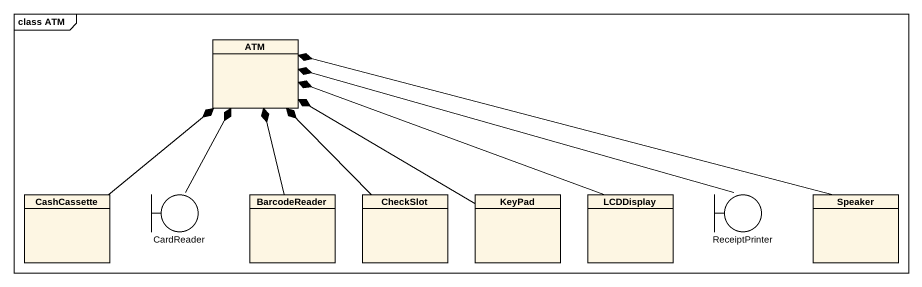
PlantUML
@startuml
mainframe class ATM
allowmixing
hide circle
hide empty members
class ATM
class CashCassette
boundary CardReader
class BarcodeReader
class CheckSlot
class KeyPad
class LCDDisplay
boundary ReceiptPrinter
class Speaker
CashCassette -up-* ATM
CardReader -up-* ATM
BarcodeReader -up-* ATM
CheckSlot -up-* ATM
KeyPad -left-* ATM
LCDDisplay -left-* ATM
ReceiptPrinter -left-* ATM
Speaker -left-* ATM
@enduml
